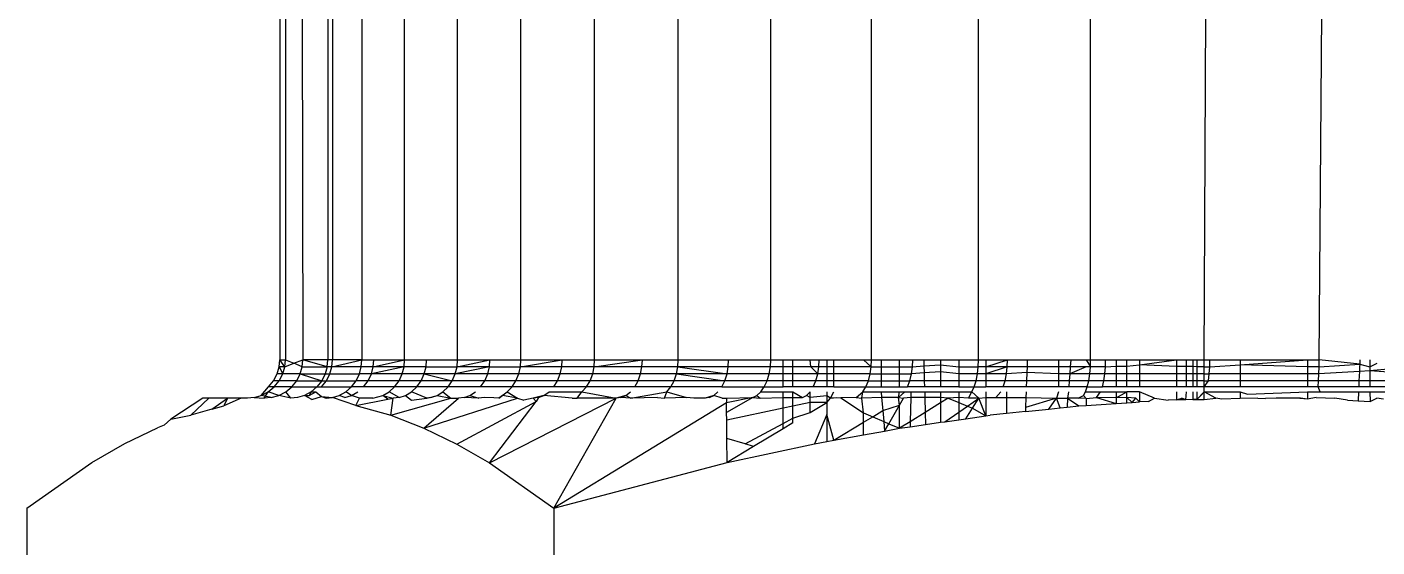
# Model space of a CAD drawing. Header units: millimetres. Extents: x 153 to 4750, y 92 to 3343.
# Drawn here: x 1741.74 to 1750.5, y 1085.65 to 1089.03 of the extents above; entities that cross this region are included whole.
import ezdxf

# ---------------------------------------------------------------- set-up
doc = ezdxf.new("R2010")
doc.units = ezdxf.units.MM

msp = doc.modelspace()

# ---------------------------------------------------------------- linework, layer by layer
for p, q in [((1743.3813, 1089.1156), (1743.3813, 1086.8656)), ((1743.419, 1089.1156), (1743.4173, 1086.8656)), ((1743.5252, 1089.1156), (1743.5305, 1086.8656)), ((1743.6927, 1089.1156), (1743.6927, 1086.8656)), ((1743.7224, 1089.1156), (1743.7224, 1086.8656)), ((1743.914, 1089.1156), (1743.914, 1086.8656)), ((1744.1916, 1086.8656), (1744.1916, 1089.1156)), ((1744.5354, 1086.8656), (1744.5354, 1089.1156)), ((1744.9468, 1086.8656), (1744.9468, 1089.1156)), ((1745.425, 1086.8656), (1745.425, 1089.1156)), ((1745.9674, 1086.8656), (1745.9674, 1089.1156)), ((1746.5688, 1086.8656), (1746.5688, 1089.1156)), ((1747.222, 1086.8656), (1747.222, 1089.1156)), ((1747.9177, 1086.8656), (1747.9177, 1089.1156)), ((1748.6451, 1086.8656), (1748.6451, 1089.1156)), ((1749.3812, 1086.8656), (1749.3923, 1089.1156)), ((1750.1293, 1086.8656), (1750.1472, 1089.1156)), ((1743.3637, 1086.7736), (1743.3771, 1086.8201)), ((1743.3771, 1086.8201), (1743.3813, 1086.8656)), ((1743.4131, 1086.8201), (1743.3771, 1086.8201)), ((1743.3771, 1086.8201), (1743.3998, 1086.7736)), ((1743.3813, 1086.8656), (1743.4173, 1086.8656)), ((1743.4131, 1086.8201), (1743.3813, 1086.8656)), ((1743.3998, 1086.7736), (1743.4131, 1086.8201)), ((1743.4131, 1086.8201), (1743.4173, 1086.8656)), ((1743.4131, 1086.8201), (1743.4718, 1086.8429)), ((1743.4173, 1086.8656), (1743.4718, 1086.8429)), ((1743.4718, 1086.8429), (1743.5305, 1086.8656)), ((1743.5265, 1086.8201), (1743.4718, 1086.8429)), ((1743.5133, 1086.7736), (1743.5265, 1086.8201)), ((1743.5265, 1086.8201), (1743.5305, 1086.8656)), ((1743.5265, 1086.8201), (1743.6887, 1086.8201)), ((1743.6887, 1086.8201), (1743.5305, 1086.8656)), ((1743.6927, 1086.8656), (1743.5305, 1086.8656)), ((1743.6887, 1086.8201), (1743.6759, 1086.7736)), ((1743.6887, 1086.8201), (1743.6927, 1086.8656)), ((1743.7184, 1086.8201), (1743.6887, 1086.8201)), ((1743.7224, 1086.8656), (1743.6927, 1086.8656)), ((1743.7056, 1086.7736), (1743.7184, 1086.8201)), ((1743.7184, 1086.8201), (1743.7224, 1086.8656)), ((1743.7184, 1086.8201), (1743.914, 1086.8656)), ((1743.9101, 1086.8201), (1743.7184, 1086.8201)), ((1743.914, 1086.8656), (1743.7224, 1086.8656)), ((1743.8977, 1086.7736), (1743.9101, 1086.8201)), ((1743.9101, 1086.8201), (1743.914, 1086.8656)), ((1743.9877, 1086.8201), (1743.9101, 1086.8201)), ((1743.914, 1086.8656), (1743.9916, 1086.8656)), ((1743.9754, 1086.7736), (1743.9877, 1086.8201)), ((1744.1879, 1086.8201), (1743.9754, 1086.7736)), ((1743.9877, 1086.8201), (1743.9916, 1086.8656)), ((1743.9877, 1086.8201), (1744.1916, 1086.8656)), ((1744.1879, 1086.8201), (1743.9877, 1086.8201)), ((1743.9916, 1086.8656), (1744.1916, 1086.8656)), ((1744.1759, 1086.7736), (1744.1879, 1086.8201)), ((1744.1879, 1086.8201), (1744.1916, 1086.8656)), ((1744.3309, 1086.8201), (1744.1879, 1086.8201)), ((1744.1916, 1086.8656), (1744.3345, 1086.8656)), ((1744.3191, 1086.7736), (1744.3309, 1086.8201)), ((1744.3309, 1086.8201), (1744.3345, 1086.8656)), ((1744.3309, 1086.8201), (1744.5319, 1086.8201)), ((1744.3345, 1086.8656), (1744.5354, 1086.8656)), ((1744.5206, 1086.7736), (1744.5319, 1086.8201)), ((1744.7417, 1086.8201), (1744.5206, 1086.7736)), ((1744.5319, 1086.8201), (1744.5354, 1086.8656)), ((1744.5319, 1086.8201), (1744.745, 1086.8656)), ((1744.7417, 1086.8201), (1744.5319, 1086.8201)), ((1744.5354, 1086.8656), (1744.745, 1086.8656)), ((1744.7307, 1086.7736), (1744.7417, 1086.8201)), ((1744.7417, 1086.8201), (1744.745, 1086.8656)), ((1744.7417, 1086.8201), (1744.9435, 1086.8201)), ((1744.745, 1086.8656), (1744.9468, 1086.8656)), ((1744.9329, 1086.7736), (1744.9435, 1086.8201)), ((1744.9435, 1086.8201), (1744.9468, 1086.8656)), ((1744.9435, 1086.8201), (1745.2152, 1086.8656)), ((1745.212, 1086.8201), (1744.9435, 1086.8201)), ((1744.9468, 1086.8656), (1745.2152, 1086.8656)), ((1745.2019, 1086.7736), (1745.212, 1086.8201)), ((1745.212, 1086.8201), (1745.2152, 1086.8656)), ((1745.4221, 1086.8201), (1745.212, 1086.8201)), ((1745.2152, 1086.8656), (1745.425, 1086.8656)), ((1745.4123, 1086.7736), (1745.4221, 1086.8201)), ((1745.4221, 1086.8201), (1745.425, 1086.8656)), ((1745.4221, 1086.8201), (1745.7354, 1086.8656)), ((1745.7325, 1086.8201), (1745.4221, 1086.8201)), ((1745.425, 1086.8656), (1745.7354, 1086.8656)), ((1745.7233, 1086.7736), (1745.7325, 1086.8201)), ((1745.7325, 1086.8201), (1745.7354, 1086.8656)), ((1745.9647, 1086.8201), (1745.7325, 1086.8201)), ((1745.7354, 1086.8656), (1745.9674, 1086.8656)), ((1745.9559, 1086.7736), (1745.9647, 1086.8201)), ((1745.9647, 1086.8201), (1745.9674, 1086.8656)), ((1746.2926, 1086.8201), (1745.9647, 1086.8201)), ((1745.9647, 1086.8201), (1746.2844, 1086.7736)), ((1745.9674, 1086.8656), (1746.2952, 1086.8656)), ((1746.2844, 1086.7736), (1746.2926, 1086.8201)), ((1746.2926, 1086.8201), (1746.2952, 1086.8656)), ((1746.5665, 1086.8201), (1746.2926, 1086.8201)), ((1746.2952, 1086.8656), (1746.5688, 1086.8656)), ((1746.5588, 1086.7736), (1746.5665, 1086.8201)), ((1746.5665, 1086.8201), (1746.5688, 1086.8656)), ((1746.6493, 1086.8201), (1746.5665, 1086.8201)), ((1746.5688, 1086.8656), (1746.6494, 1086.8656)), ((1746.6492, 1086.7736), (1746.6493, 1086.8201)), ((1746.6493, 1086.8201), (1746.6494, 1086.8656)), ((1746.7128, 1086.8201), (1746.6493, 1086.8201)), ((1746.6494, 1086.8656), (1746.7128, 1086.8656)), ((1746.7128, 1086.8656), (1746.8246, 1086.8656)), ((1746.7128, 1086.8201), (1746.7128, 1086.8656)), ((1746.8297, 1086.8201), (1746.7128, 1086.8201)), ((1746.7128, 1086.7736), (1746.7128, 1086.8201)), ((1746.8246, 1086.8656), (1746.8836, 1086.8656)), ((1746.8297, 1086.8201), (1746.8246, 1086.8656)), ((1746.8814, 1086.8201), (1746.8297, 1086.8201)), ((1746.8743, 1086.7736), (1746.8297, 1086.8201)), ((1746.8743, 1086.7736), (1746.8814, 1086.8201)), ((1746.8814, 1086.8201), (1746.8836, 1086.8656)), ((1746.9331, 1086.8201), (1746.8814, 1086.8201)), ((1746.8836, 1086.8656), (1746.9331, 1086.8656)), ((1746.9331, 1086.8656), (1746.9771, 1086.8656)), ((1746.9331, 1086.8656), (1746.9331, 1086.8201)), ((1746.9771, 1086.8201), (1746.9331, 1086.8201)), ((1746.9331, 1086.8201), (1746.9331, 1086.7736)), ((1746.9771, 1086.8201), (1746.9771, 1086.8656)), ((1746.9771, 1086.8656), (1747.1714, 1086.8656)), ((1746.9771, 1086.7736), (1746.9771, 1086.8201)), ((1747.22, 1086.8201), (1746.9771, 1086.8201)), ((1747.1714, 1086.8656), (1747.222, 1086.8656)), ((1747.22, 1086.8201), (1747.1714, 1086.8656)), ((1747.2134, 1086.7736), (1747.22, 1086.8201)), ((1747.22, 1086.8201), (1747.222, 1086.8656)), ((1747.22, 1086.8201), (1747.2853, 1086.8201)), ((1747.222, 1086.8656), (1747.2853, 1086.8656)), ((1747.2853, 1086.8656), (1747.4041, 1086.8656)), ((1747.2853, 1086.8656), (1747.2853, 1086.8201)), ((1747.2853, 1086.8201), (1747.2853, 1086.7736)), ((1747.2853, 1086.8201), (1747.4041, 1086.8201)), ((1747.4041, 1086.8656), (1747.4903, 1086.8656)), ((1747.4041, 1086.8201), (1747.4041, 1086.8656)), ((1747.4041, 1086.7736), (1747.4041, 1086.8201)), ((1747.4041, 1086.8201), (1747.4884, 1086.8201)), ((1747.4824, 1086.7736), (1747.4884, 1086.8201)), ((1747.4884, 1086.8201), (1747.4903, 1086.8656)), ((1747.4884, 1086.8201), (1747.5627, 1086.8256)), ((1747.4903, 1086.8656), (1747.5615, 1086.8656)), ((1747.5615, 1086.8656), (1747.6705, 1086.8656)), ((1747.5615, 1086.8656), (1747.5627, 1086.8256)), ((1747.5627, 1086.8256), (1747.6705, 1086.8335)), ((1747.5627, 1086.8256), (1747.564, 1086.7797)), ((1747.6705, 1086.8656), (1747.7894, 1086.8656)), ((1747.6705, 1086.8656), (1747.6705, 1086.8335)), ((1747.6705, 1086.8335), (1747.7894, 1086.8201)), ((1747.6705, 1086.8335), (1747.6705, 1086.7877)), ((1747.7894, 1086.8656), (1747.7894, 1086.8201)), ((1747.7894, 1086.8656), (1747.9177, 1086.8656)), ((1747.7894, 1086.8201), (1747.916, 1086.8201)), ((1747.7894, 1086.8201), (1747.7894, 1086.7736)), ((1747.9108, 1086.7736), (1747.916, 1086.8201)), ((1747.916, 1086.8201), (1747.9177, 1086.8656)), ((1747.9652, 1086.8201), (1747.916, 1086.8201)), ((1747.9177, 1086.8656), (1747.9652, 1086.8656)), ((1747.9652, 1086.8656), (1748.1051, 1086.8656)), ((1747.9652, 1086.8656), (1747.9652, 1086.8201)), ((1747.9652, 1086.8201), (1748.1051, 1086.8656)), ((1748.1036, 1086.8201), (1747.9652, 1086.8201)), ((1747.9652, 1086.8201), (1747.9652, 1086.7736)), ((1748.1036, 1086.8201), (1747.9652, 1086.7736)), ((1748.0986, 1086.7736), (1748.1036, 1086.8201)), ((1748.1036, 1086.8201), (1748.1051, 1086.8656)), ((1748.2321, 1086.8201), (1748.1036, 1086.8201)), ((1748.1051, 1086.8656), (1748.2337, 1086.8656)), ((1748.2321, 1086.8201), (1748.2308, 1086.7831)), ((1748.2337, 1086.8656), (1748.2321, 1086.8201)), ((1748.4376, 1086.8201), (1748.2321, 1086.8201)), ((1748.2337, 1086.8656), (1748.4376, 1086.8656)), ((1748.4376, 1086.8656), (1748.4376, 1086.8201)), ((1748.4376, 1086.8656), (1748.5158, 1086.8656)), ((1748.4376, 1086.8201), (1748.4376, 1086.7736)), ((1748.5126, 1086.8201), (1748.4376, 1086.8201)), ((1748.5126, 1086.8201), (1748.5093, 1086.7736)), ((1748.6159, 1086.8201), (1748.5093, 1086.7736)), ((1748.5158, 1086.8656), (1748.5126, 1086.8201)), ((1748.6159, 1086.8201), (1748.5126, 1086.8201)), ((1748.5158, 1086.8656), (1748.6159, 1086.8656)), ((1748.6159, 1086.8656), (1748.6451, 1086.8656)), ((1748.6159, 1086.8656), (1748.6439, 1086.8201)), ((1748.6439, 1086.8201), (1748.6159, 1086.8201)), ((1748.6398, 1086.7736), (1748.6439, 1086.8201)), ((1748.6439, 1086.8201), (1748.6451, 1086.8656)), ((1748.7411, 1086.8201), (1748.6439, 1086.8201)), ((1748.6451, 1086.8656), (1748.7424, 1086.8656)), ((1748.7373, 1086.7736), (1748.7411, 1086.8201)), ((1748.7411, 1086.8201), (1748.7424, 1086.8656)), ((1748.7411, 1086.8201), (1748.8103, 1086.8247)), ((1748.7424, 1086.8656), (1748.8103, 1086.8656)), ((1748.8103, 1086.8656), (1748.8812, 1086.8656)), ((1748.8103, 1086.8656), (1748.8103, 1086.8247)), ((1748.8103, 1086.8247), (1748.8812, 1086.825)), ((1748.8103, 1086.8247), (1748.8103, 1086.7736)), ((1748.8812, 1086.825), (1748.8812, 1086.8656)), ((1748.8812, 1086.8656), (1748.9627, 1086.8656)), ((1748.8812, 1086.825), (1748.9627, 1086.8316)), ((1748.8812, 1086.7736), (1748.8812, 1086.825)), ((1748.9627, 1086.8656), (1748.9627, 1086.8316)), ((1748.9627, 1086.8316), (1749.2019, 1086.8656)), ((1748.9627, 1086.8656), (1749.2019, 1086.8656)), ((1749.2019, 1086.8219), (1748.9627, 1086.8316)), ((1748.9627, 1086.8316), (1748.9627, 1086.7736)), ((1749.2019, 1086.8656), (1749.2019, 1086.8219)), ((1749.2019, 1086.8656), (1749.2676, 1086.8656)), ((1749.2676, 1086.8212), (1749.2019, 1086.8219)), ((1749.2019, 1086.8219), (1749.2019, 1086.7736)), ((1749.2676, 1086.8212), (1749.2676, 1086.8656)), ((1749.2676, 1086.8656), (1749.3342, 1086.8656)), ((1749.3081, 1086.8208), (1749.2676, 1086.8212)), ((1749.2676, 1086.7736), (1749.2676, 1086.8212)), ((1749.3081, 1086.8656), (1749.3081, 1086.8208)), ((1749.3812, 1086.8201), (1749.3081, 1086.8208)), ((1749.3081, 1086.8208), (1749.3081, 1086.7736)), ((1749.3342, 1086.8206), (1749.3081, 1086.8208)), ((1749.3342, 1086.8656), (1749.3812, 1086.8656)), ((1749.3342, 1086.8656), (1749.3342, 1086.8206)), ((1749.3342, 1086.8206), (1749.3342, 1086.7736)), ((1749.3812, 1086.8201), (1749.3342, 1086.8206)), ((1749.3812, 1086.8201), (1749.3812, 1086.8656)), ((1749.3812, 1086.8656), (1749.4192, 1086.8656)), ((1749.3812, 1086.7736), (1749.3812, 1086.8201)), ((1749.3812, 1086.8201), (1749.4184, 1086.8201)), ((1749.4158, 1086.7736), (1749.4184, 1086.8201)), ((1749.4184, 1086.8201), (1749.4192, 1086.8656)), ((1749.4184, 1086.8201), (1749.617, 1086.8328)), ((1749.4192, 1086.8656), (1749.617, 1086.8656)), ((1749.617, 1086.8328), (1750.0528, 1086.8656)), ((1749.617, 1086.8656), (1750.0528, 1086.8656)), ((1749.617, 1086.8656), (1749.617, 1086.8328)), ((1750.0528, 1086.8201), (1749.617, 1086.8328)), ((1749.617, 1086.8328), (1749.617, 1086.7736)), ((1750.0528, 1086.8656), (1750.0528, 1086.8201)), ((1750.0528, 1086.8656), (1750.1293, 1086.8656)), ((1750.1289, 1086.8201), (1750.0528, 1086.8201)), ((1750.0528, 1086.8201), (1750.0528, 1086.7736)), ((1750.1276, 1086.7736), (1750.1289, 1086.8201)), ((1750.1289, 1086.8201), (1750.1293, 1086.8656)), ((1750.1289, 1086.8201), (1750.392, 1086.8364)), ((1750.392, 1086.8364), (1750.1293, 1086.8656)), ((1750.3933, 1086.8656), (1750.3899, 1086.7901)), ((1750.392, 1086.8364), (1750.4584, 1086.8201)), ((1750.4584, 1086.8656), (1750.4584, 1086.7945)), ((1750.4584, 1086.8201), (1750.505, 1086.8434)), ((1750.7417, 1086.8201), (1750.4584, 1086.7945)), ((1743.308, 1086.6888), (1743.3405, 1086.7288)), ((1743.3405, 1086.7288), (1743.3637, 1086.7736)), ((1743.3767, 1086.7288), (1743.3405, 1086.7288)), ((1743.3444, 1086.6888), (1743.3767, 1086.7288)), ((1743.3998, 1086.7736), (1743.3637, 1086.7736)), ((1743.3767, 1086.7288), (1743.3998, 1086.7736)), ((1743.4906, 1086.7288), (1743.3767, 1086.7288)), ((1743.5133, 1086.7736), (1743.3998, 1086.7736)), ((1743.4588, 1086.6888), (1743.4906, 1086.7288)), ((1743.4906, 1086.7288), (1743.5133, 1086.7736)), ((1743.4906, 1086.7288), (1743.6536, 1086.7288)), ((1743.5133, 1086.7736), (1743.6759, 1086.7736)), ((1743.5133, 1086.7736), (1743.6536, 1086.7288)), ((1743.6536, 1086.7288), (1743.6225, 1086.6888)), ((1743.6525, 1086.6888), (1743.6835, 1086.7288)), ((1743.6759, 1086.7736), (1743.6536, 1086.7288)), ((1743.6536, 1086.7288), (1743.6835, 1086.7288)), ((1743.6759, 1086.7736), (1743.7056, 1086.7736)), ((1743.6835, 1086.7288), (1743.7056, 1086.7736)), ((1743.6835, 1086.7288), (1743.8761, 1086.7288)), ((1743.7056, 1086.7736), (1743.8977, 1086.7736)), ((1743.846, 1086.6888), (1743.8761, 1086.7288)), ((1743.8761, 1086.7288), (1743.8977, 1086.7736)), ((1743.9542, 1086.7288), (1743.8761, 1086.7288)), ((1743.9754, 1086.7736), (1743.8977, 1086.7736)), ((1743.9243, 1086.6888), (1743.9542, 1086.7288)), ((1743.9542, 1086.7288), (1743.9754, 1086.7736)), ((1744.1553, 1086.7288), (1743.9542, 1086.7288)), ((1744.1759, 1086.7736), (1743.9754, 1086.7736)), ((1744.1263, 1086.6888), (1744.1553, 1086.7288)), ((1744.1553, 1086.7288), (1744.1759, 1086.7736)), ((1744.2989, 1086.7288), (1744.1553, 1086.7288)), ((1744.3191, 1086.7736), (1744.1759, 1086.7736)), ((1744.2706, 1086.6888), (1744.2989, 1086.7288)), ((1744.2989, 1086.7288), (1744.3191, 1086.7736)), ((1744.501, 1086.7288), (1744.2989, 1086.7288)), ((1744.5206, 1086.7736), (1744.3191, 1086.7736)), ((1744.3191, 1086.7736), (1744.501, 1086.7288)), ((1744.4735, 1086.6888), (1744.501, 1086.7288)), ((1744.501, 1086.7288), (1744.5206, 1086.7736)), ((1744.7117, 1086.7288), (1744.501, 1086.7288)), ((1744.7307, 1086.7736), (1744.5206, 1086.7736)), ((1744.6851, 1086.6888), (1744.7117, 1086.7288)), ((1744.7117, 1086.7288), (1744.7307, 1086.7736)), ((1744.9145, 1086.7288), (1744.7117, 1086.7288)), ((1744.9329, 1086.7736), (1744.7307, 1086.7736)), ((1744.8888, 1086.6888), (1744.9145, 1086.7288)), ((1744.9145, 1086.7288), (1744.9329, 1086.7736)), ((1745.1844, 1086.7288), (1744.9145, 1086.7288)), ((1745.2019, 1086.7736), (1744.9329, 1086.7736)), ((1745.1599, 1086.6888), (1745.1844, 1086.7288)), ((1745.1844, 1086.7288), (1745.2019, 1086.7736)), ((1745.3954, 1086.7288), (1745.1844, 1086.7288)), ((1745.4123, 1086.7736), (1745.2019, 1086.7736)), ((1745.3718, 1086.6888), (1745.3954, 1086.7288)), ((1745.3954, 1086.7288), (1745.4123, 1086.7736)), ((1745.7074, 1086.7288), (1745.3954, 1086.7288)), ((1745.7233, 1086.7736), (1745.4123, 1086.7736)), ((1745.6851, 1086.6888), (1745.7074, 1086.7288)), ((1745.7074, 1086.7288), (1745.7233, 1086.7736)), ((1745.9407, 1086.7288), (1745.7074, 1086.7288)), ((1745.9559, 1086.7736), (1745.7233, 1086.7736)), ((1745.9194, 1086.6888), (1745.9407, 1086.7288)), ((1745.9407, 1086.7288), (1745.9559, 1086.7736)), ((1746.2702, 1086.7288), (1745.9407, 1086.7288)), ((1746.2844, 1086.7736), (1745.9559, 1086.7736)), ((1745.9559, 1086.7736), (1746.2702, 1086.7288)), ((1746.2504, 1086.6888), (1746.2702, 1086.7288)), ((1746.2702, 1086.7288), (1746.2844, 1086.7736)), ((1746.5454, 1086.7288), (1746.2702, 1086.7288)), ((1746.5588, 1086.7736), (1746.2844, 1086.7736)), ((1746.5267, 1086.6888), (1746.5454, 1086.7288)), ((1746.5454, 1086.7288), (1746.5588, 1086.7736)), ((1746.6491, 1086.7288), (1746.5454, 1086.7288)), ((1746.6492, 1086.7736), (1746.5588, 1086.7736)), ((1746.649, 1086.6888), (1746.6491, 1086.7288)), ((1746.6491, 1086.7288), (1746.6492, 1086.7736)), ((1746.7128, 1086.7288), (1746.6491, 1086.7288)), ((1746.7128, 1086.7736), (1746.6492, 1086.7736)), ((1746.7128, 1086.7288), (1746.7128, 1086.7736)), ((1746.8743, 1086.7736), (1746.7128, 1086.7736)), ((1746.7128, 1086.6888), (1746.7128, 1086.7288)), ((1746.862, 1086.7288), (1746.7128, 1086.7288)), ((1746.8446, 1086.6888), (1746.862, 1086.7288)), ((1746.862, 1086.7288), (1746.8743, 1086.7736)), ((1746.9331, 1086.7288), (1746.862, 1086.7288)), ((1746.9331, 1086.7736), (1746.8743, 1086.7736)), ((1746.9771, 1086.7736), (1746.9331, 1086.7736)), ((1746.9331, 1086.7736), (1746.9331, 1086.7288)), ((1746.9331, 1086.7288), (1746.9331, 1086.6888)), ((1746.9771, 1086.7288), (1746.9331, 1086.7288)), ((1746.9771, 1086.7288), (1746.9771, 1086.7736)), ((1747.2134, 1086.7736), (1746.9771, 1086.7736)), ((1746.9771, 1086.6888), (1746.9771, 1086.7288)), ((1747.2021, 1086.7288), (1746.9771, 1086.7288)), ((1747.1863, 1086.6888), (1747.2021, 1086.7288)), ((1747.2021, 1086.7288), (1747.2134, 1086.7736)), ((1747.2021, 1086.7288), (1747.2853, 1086.7288)), ((1747.2134, 1086.7736), (1747.2853, 1086.7736)), ((1747.2853, 1086.7736), (1747.2853, 1086.7288)), ((1747.2853, 1086.7736), (1747.4041, 1086.7736)), ((1747.2853, 1086.7288), (1747.2853, 1086.6888)), ((1747.2853, 1086.7288), (1747.4041, 1086.7288)), ((1747.4041, 1086.7288), (1747.4041, 1086.7736)), ((1747.4041, 1086.7736), (1747.4824, 1086.7736)), ((1747.4041, 1086.6888), (1747.4041, 1086.7288)), ((1747.4041, 1086.7288), (1747.4718, 1086.7288)), ((1747.4572, 1086.6888), (1747.4718, 1086.7288)), ((1747.4718, 1086.7288), (1747.4824, 1086.7736)), ((1747.5655, 1086.7288), (1747.4718, 1086.7288)), ((1747.564, 1086.7797), (1747.4824, 1086.7736)), ((1747.6705, 1086.7877), (1747.564, 1086.7797)), ((1747.564, 1086.7797), (1747.5655, 1086.7288)), ((1747.5655, 1086.7288), (1747.5667, 1086.6888)), ((1747.6705, 1086.7288), (1747.5655, 1086.7288)), ((1747.7894, 1086.7736), (1747.6705, 1086.7877)), ((1747.6705, 1086.7877), (1747.6705, 1086.7288)), ((1747.6705, 1086.7288), (1747.6705, 1086.6888)), ((1747.7894, 1086.7288), (1747.6705, 1086.7288)), ((1747.7894, 1086.7736), (1747.7894, 1086.7288)), ((1747.9108, 1086.7736), (1747.7894, 1086.7736)), ((1747.7894, 1086.7288), (1747.7894, 1086.6888)), ((1747.9016, 1086.7288), (1747.7894, 1086.7288)), ((1747.8888, 1086.6888), (1747.9016, 1086.7288)), ((1747.9016, 1086.7288), (1747.9108, 1086.7736)), ((1747.9652, 1086.7288), (1747.9016, 1086.7288)), ((1747.9652, 1086.7736), (1747.9108, 1086.7736)), ((1748.0986, 1086.7736), (1747.9652, 1086.7736)), ((1747.9652, 1086.7736), (1747.9652, 1086.7288)), ((1747.9652, 1086.7288), (1747.9652, 1086.6888)), ((1748.09, 1086.7288), (1747.9652, 1086.7288)), ((1748.078, 1086.6888), (1748.09, 1086.7288)), ((1748.09, 1086.7288), (1748.0986, 1086.7736)), ((1748.2289, 1086.7288), (1748.09, 1086.7288)), ((1748.2308, 1086.7831), (1748.0986, 1086.7736)), ((1748.2289, 1086.7288), (1748.2275, 1086.6888)), ((1748.2308, 1086.7831), (1748.2289, 1086.7288)), ((1748.4376, 1086.7288), (1748.2289, 1086.7288)), ((1748.4376, 1086.7736), (1748.2308, 1086.7831)), ((1748.4376, 1086.7736), (1748.4376, 1086.7288)), ((1748.5093, 1086.7736), (1748.4376, 1086.7736)), ((1748.4376, 1086.7288), (1748.4376, 1086.6888)), ((1748.506, 1086.7288), (1748.4376, 1086.7288)), ((1748.506, 1086.7288), (1748.5032, 1086.6888)), ((1748.5093, 1086.7736), (1748.506, 1086.7288)), ((1748.633, 1086.7288), (1748.506, 1086.7288)), ((1748.6398, 1086.7736), (1748.5093, 1086.7736)), ((1748.6233, 1086.6888), (1748.633, 1086.7288)), ((1748.633, 1086.7288), (1748.6398, 1086.7736)), ((1748.7307, 1086.7288), (1748.633, 1086.7288)), ((1748.7373, 1086.7736), (1748.6398, 1086.7736)), ((1748.7215, 1086.6888), (1748.7307, 1086.7288)), ((1748.7307, 1086.7288), (1748.7373, 1086.7736)), ((1748.8103, 1086.7288), (1748.7307, 1086.7288)), ((1748.8103, 1086.7736), (1748.7373, 1086.7736)), ((1748.8812, 1086.7736), (1748.8103, 1086.7736)), ((1748.8103, 1086.7736), (1748.8103, 1086.7288)), ((1748.8812, 1086.7288), (1748.8103, 1086.7288)), ((1748.8103, 1086.7288), (1748.8103, 1086.6888)), ((1748.9627, 1086.7736), (1748.8812, 1086.7736)), ((1748.8812, 1086.7288), (1748.8812, 1086.7736)), ((1748.9627, 1086.7288), (1748.8812, 1086.7288)), ((1748.8812, 1086.6888), (1748.8812, 1086.7288)), ((1749.2019, 1086.7736), (1748.9627, 1086.7736)), ((1748.9627, 1086.7736), (1748.9627, 1086.7288)), ((1748.9627, 1086.7288), (1748.9627, 1086.6888)), ((1749.2019, 1086.7288), (1748.9627, 1086.7288)), ((1749.2019, 1086.7736), (1749.2019, 1086.7288)), ((1749.2676, 1086.7736), (1749.2019, 1086.7736)), ((1749.2019, 1086.7288), (1749.2019, 1086.6888)), ((1749.2676, 1086.7288), (1749.2019, 1086.7288)), ((1749.2676, 1086.7288), (1749.2676, 1086.7736)), ((1749.3081, 1086.7736), (1749.2676, 1086.7736)), ((1749.2676, 1086.6888), (1749.2676, 1086.7288)), ((1749.3081, 1086.7288), (1749.2676, 1086.7288)), ((1749.3081, 1086.7736), (1749.3081, 1086.7288)), ((1749.3812, 1086.7736), (1749.3081, 1086.7736)), ((1749.3342, 1086.7736), (1749.3081, 1086.7736)), ((1749.3081, 1086.7288), (1749.3081, 1086.6888)), ((1749.3812, 1086.7288), (1749.3081, 1086.7288)), ((1749.3342, 1086.7288), (1749.3081, 1086.7288)), ((1749.3342, 1086.7736), (1749.3342, 1086.7288)), ((1749.3812, 1086.7736), (1749.3342, 1086.7736)), ((1749.3342, 1086.7288), (1749.3342, 1086.6888)), ((1749.3812, 1086.7288), (1749.3342, 1086.7288)), ((1749.3812, 1086.7288), (1749.3812, 1086.7736)), ((1749.3812, 1086.7736), (1749.4158, 1086.7736)), ((1749.3812, 1086.6888), (1749.4112, 1086.7288)), ((1749.3812, 1086.6888), (1749.3812, 1086.7288)), ((1749.3812, 1086.7288), (1749.4112, 1086.7288)), ((1749.4112, 1086.7288), (1749.4158, 1086.7736)), ((1749.617, 1086.7288), (1749.4112, 1086.7288)), ((1749.617, 1086.7736), (1749.4158, 1086.7736)), ((1750.0528, 1086.7736), (1749.617, 1086.7736)), ((1749.617, 1086.7736), (1749.617, 1086.7288)), ((1750.0528, 1086.7288), (1749.617, 1086.7288)), ((1749.617, 1086.7288), (1749.617, 1086.6888)), ((1750.1276, 1086.7736), (1750.0528, 1086.7736)), ((1750.0528, 1086.7736), (1750.0528, 1086.7288)), ((1750.1253, 1086.7288), (1750.0528, 1086.7288)), ((1750.0528, 1086.7288), (1750.0528, 1086.6888)), ((1750.122, 1086.6888), (1750.1253, 1086.7288)), ((1750.1253, 1086.7288), (1750.1276, 1086.7736)), ((1750.3872, 1086.7288), (1750.1253, 1086.7288)), ((1750.3899, 1086.7901), (1750.1276, 1086.7736)), ((1750.3872, 1086.7288), (1750.3854, 1086.6888)), ((1750.3899, 1086.7901), (1750.3872, 1086.7288)), ((1750.4584, 1086.7288), (1750.3872, 1086.7288)), ((1750.4584, 1086.7945), (1750.3899, 1086.7901)), ((1750.4584, 1086.7945), (1750.4584, 1086.7288)), ((1750.7375, 1086.7736), (1750.4584, 1086.7945)), ((1750.4584, 1086.7288), (1750.4584, 1086.6888)), ((1750.7335, 1086.7288), (1750.4584, 1086.7288)), ((1743.2156, 1086.6198), (1743.26, 1086.6331)), ((1743.26, 1086.6331), (1743.308, 1086.6888)), ((1743.26, 1086.6331), (1743.3046, 1086.6564)), ((1743.3246, 1086.6198), (1743.26, 1086.6331)), ((1743.2799, 1086.6156), (1743.3046, 1086.6564)), ((1743.3046, 1086.6564), (1743.3444, 1086.6888)), ((1743.3757, 1086.6331), (1743.3046, 1086.6564)), ((1743.3444, 1086.6888), (1743.308, 1086.6888)), ((1743.3246, 1086.6198), (1743.3757, 1086.6331)), ((1743.4588, 1086.6888), (1743.3444, 1086.6888)), ((1743.3757, 1086.6331), (1743.4196, 1086.6564)), ((1743.4531, 1086.6156), (1743.3757, 1086.6331)), ((1743.4196, 1086.6564), (1743.4588, 1086.6888)), ((1743.4531, 1086.6156), (1743.4196, 1086.6564)), ((1743.4588, 1086.6888), (1743.6225, 1086.6888)), ((1743.5413, 1086.6331), (1743.4967, 1086.6198)), ((1743.5842, 1086.6564), (1743.5413, 1086.6331)), ((1743.5413, 1086.6331), (1743.5715, 1086.6331)), ((1743.588, 1086.6075), (1743.5413, 1086.6331)), ((1743.5715, 1086.6331), (1743.6143, 1086.6564)), ((1743.5842, 1086.6564), (1743.5715, 1086.6331)), ((1743.6225, 1086.6888), (1743.5842, 1086.6564)), ((1743.5842, 1086.6564), (1743.6143, 1086.6564)), ((1743.6143, 1086.6564), (1743.6526, 1086.6275)), ((1743.6225, 1086.6888), (1743.6525, 1086.6888)), ((1743.6525, 1086.6888), (1743.846, 1086.6888)), ((1743.724, 1086.6198), (1743.7672, 1086.6331)), ((1743.7672, 1086.6331), (1743.8088, 1086.6564)), ((1743.8037, 1086.6198), (1743.7672, 1086.6331)), ((1743.8037, 1086.6198), (1743.8465, 1086.6331)), ((1743.8088, 1086.6564), (1743.846, 1086.6888)), ((1743.8465, 1086.6331), (1743.8088, 1086.6564)), ((1743.9243, 1086.6888), (1743.846, 1086.6888)), ((1743.8465, 1086.6331), (1743.8876, 1086.6564)), ((1743.8981, 1086.6156), (1743.8465, 1086.6331)), ((1744.1263, 1086.6888), (1743.9243, 1086.6888)), ((1743.9859, 1086.6156), (1744.0507, 1086.6331)), ((1744.0507, 1086.6331), (1744.0906, 1086.6564)), ((1744.0507, 1086.6331), (1744.1163, 1086.6156)), ((1744.082, 1086.6088), (1744.0507, 1086.6331)), ((1744.0906, 1086.6564), (1744.1263, 1086.6888)), ((1744.156, 1086.6198), (1744.0906, 1086.6564)), ((1744.2706, 1086.6888), (1744.1263, 1086.6888)), ((1744.156, 1086.6198), (1744.1966, 1086.6331)), ((1744.1966, 1086.6331), (1744.2357, 1086.6564)), ((1744.1966, 1086.6331), (1744.2363, 1086.6031)), ((1744.2357, 1086.6564), (1744.2706, 1086.6888)), ((1744.3359, 1086.6156), (1744.2357, 1086.6564)), ((1744.4735, 1086.6888), (1744.2706, 1086.6888)), ((1744.3359, 1086.6156), (1744.4018, 1086.6331)), ((1744.3624, 1086.6198), (1744.4018, 1086.6331)), ((1744.4018, 1086.6331), (1744.4397, 1086.6564)), ((1744.4018, 1086.6331), (1744.4924, 1086.6156)), ((1744.4397, 1086.6564), (1744.4735, 1086.6888)), ((1744.4397, 1086.6564), (1744.4924, 1086.6156)), ((1744.6851, 1086.6888), (1744.4735, 1086.6888)), ((1744.5777, 1086.6198), (1744.6158, 1086.6331)), ((1744.6158, 1086.6331), (1744.6524, 1086.6564)), ((1744.6158, 1086.6331), (1744.6743, 1086.6156)), ((1744.8888, 1086.6888), (1744.6851, 1086.6888)), ((1744.8037, 1086.6156), (1744.8573, 1086.6564)), ((1744.8267, 1086.6331), (1744.8037, 1086.6156)), ((1744.9253, 1086.6156), (1744.8267, 1086.6331)), ((1744.8573, 1086.6564), (1744.8888, 1086.6888)), ((1744.8573, 1086.6564), (1744.9253, 1086.6156)), ((1745.1599, 1086.6888), (1744.8888, 1086.6888)), ((1745.0958, 1086.6331), (1745.0263, 1086.6156)), ((1745.0607, 1086.6198), (1745.0958, 1086.6331)), ((1745.0958, 1086.6331), (1745.1297, 1086.6564)), ((1745.2789, 1086.6156), (1745.0958, 1086.6331)), ((1745.1297, 1086.6564), (1745.3427, 1086.6564)), ((1745.3718, 1086.6888), (1745.1599, 1086.6888)), ((1745.312, 1086.6156), (1745.3427, 1086.6564)), ((1745.3427, 1086.6564), (1745.3718, 1086.6888)), ((1745.3427, 1086.6564), (1745.5639, 1086.6156)), ((1745.6851, 1086.6888), (1745.3718, 1086.6888)), ((1745.627, 1086.6331), (1745.5639, 1086.6156)), ((1745.5951, 1086.6198), (1745.627, 1086.6331)), ((1745.627, 1086.6331), (1745.6577, 1086.6564)), ((1745.627, 1086.6331), (1745.6603, 1086.6156)), ((1745.6603, 1086.6156), (1745.8932, 1086.6564)), ((1745.9194, 1086.6888), (1745.6851, 1086.6888)), ((1745.8796, 1086.6156), (1745.8932, 1086.6564)), ((1745.8932, 1086.6564), (1745.9194, 1086.6888)), ((1745.8932, 1086.6564), (1746.022, 1086.6198)), ((1746.2504, 1086.6888), (1745.9194, 1086.6888)), ((1746.1986, 1086.6331), (1746.1423, 1086.6156)), ((1746.1701, 1086.6198), (1746.1986, 1086.6331)), ((1746.1986, 1086.6331), (1746.2259, 1086.6564)), ((1746.2539, 1086.6163), (1746.1986, 1086.6331)), ((1746.2504, 1086.6888), (1746.5267, 1086.6888)), ((1746.4513, 1086.6198), (1746.478, 1086.6331)), ((1746.478, 1086.6331), (1746.5038, 1086.6564)), ((1746.478, 1086.6331), (1746.5006, 1086.6156)), ((1746.5038, 1086.6564), (1746.5267, 1086.6888)), ((1746.5038, 1086.6564), (1746.6489, 1086.6564)), ((1746.5267, 1086.6888), (1746.649, 1086.6888)), ((1746.6488, 1086.6198), (1746.6489, 1086.6564)), ((1746.6489, 1086.6564), (1746.7128, 1086.6564)), ((1746.7128, 1086.6888), (1746.649, 1086.6888)), ((1746.8446, 1086.6888), (1746.7128, 1086.6888)), ((1746.7128, 1086.6198), (1746.7128, 1086.6564)), ((1746.7128, 1086.6564), (1746.7747, 1086.6198)), ((1746.7747, 1086.6198), (1746.7995, 1086.6331)), ((1746.7995, 1086.6331), (1746.8233, 1086.6564)), ((1746.8236, 1086.6198), (1746.7995, 1086.6331)), ((1746.8239, 1086.5878), (1746.8233, 1086.6564)), ((1746.9331, 1086.6302), (1746.8236, 1086.6198)), ((1746.9331, 1086.6888), (1746.8446, 1086.6888)), ((1746.9771, 1086.6888), (1746.9331, 1086.6888)), ((1746.9331, 1086.6564), (1746.9331, 1086.5885)), ((1746.9553, 1086.6156), (1746.9331, 1086.6302)), ((1746.9553, 1086.6156), (1746.9771, 1086.6564)), ((1746.9771, 1086.6888), (1747.1863, 1086.6888)), ((1747.1222, 1086.6198), (1747.1667, 1086.6564)), ((1747.1593, 1086.6156), (1747.1667, 1086.6564)), ((1747.1667, 1086.6564), (1747.1863, 1086.6888)), ((1747.1667, 1086.6564), (1747.2853, 1086.6564)), ((1747.1863, 1086.6888), (1747.2853, 1086.6888)), ((1747.2853, 1086.6888), (1747.4041, 1086.6888)), ((1747.2853, 1086.6564), (1747.2885, 1086.6198)), ((1747.2853, 1086.6564), (1747.4041, 1086.6564)), ((1747.3978, 1086.6198), (1747.4391, 1086.6564)), ((1747.3978, 1086.6198), (1747.4041, 1086.6564)), ((1747.4041, 1086.6888), (1747.4572, 1086.6888)), ((1747.4041, 1086.6564), (1747.4391, 1086.6564)), ((1747.4391, 1086.6564), (1747.4785, 1086.6564)), ((1747.5667, 1086.6888), (1747.4572, 1086.6888)), ((1747.4785, 1086.6564), (1747.4776, 1086.6198)), ((1747.4785, 1086.6564), (1747.5677, 1086.6564)), ((1747.6705, 1086.6888), (1747.5667, 1086.6888)), ((1747.5677, 1086.6564), (1747.5688, 1086.6198)), ((1747.5677, 1086.6564), (1747.6705, 1086.6564)), ((1747.7894, 1086.6888), (1747.6705, 1086.6888)), ((1747.6705, 1086.6564), (1747.6705, 1086.5849)), ((1747.6705, 1086.6564), (1747.7894, 1086.6564)), ((1747.7894, 1086.6888), (1747.8888, 1086.6888)), ((1747.7894, 1086.6564), (1747.7894, 1086.5877)), ((1747.7894, 1086.6564), (1747.873, 1086.6564)), ((1747.8514, 1086.6156), (1747.873, 1086.6564)), ((1747.873, 1086.6564), (1747.8888, 1086.6888)), ((1747.873, 1086.6564), (1747.92, 1086.6156)), ((1747.8888, 1086.6888), (1747.9652, 1086.6888)), ((1748.078, 1086.6888), (1747.9652, 1086.6888)), ((1747.9652, 1086.6564), (1747.9652, 1086.6198)), ((1748.0294, 1086.6198), (1748.0632, 1086.6564)), ((1748.2275, 1086.6888), (1748.078, 1086.6888)), ((1748.0989, 1086.6564), (1748.0989, 1086.6198)), ((1748.2264, 1086.6564), (1748.2251, 1086.6198)), ((1748.4376, 1086.6888), (1748.2275, 1086.6888)), ((1748.4376, 1086.6564), (1748.4239, 1086.6156)), ((1748.5032, 1086.6888), (1748.4376, 1086.6888)), ((1748.5009, 1086.6564), (1748.496, 1086.6156)), ((1748.6233, 1086.6888), (1748.5032, 1086.6888)), ((1748.5638, 1086.6156), (1748.598, 1086.6331)), ((1748.598, 1086.6331), (1748.6114, 1086.6564)), ((1748.598, 1086.6331), (1748.6159, 1086.6142)), ((1748.6114, 1086.6564), (1748.6233, 1086.6888)), ((1748.6114, 1086.6564), (1748.7101, 1086.6564)), ((1748.6233, 1086.6888), (1748.7215, 1086.6888)), ((1748.684, 1086.6198), (1748.7101, 1086.6564)), ((1748.7101, 1086.6564), (1748.8103, 1086.6564)), ((1748.8103, 1086.6888), (1748.7215, 1086.6888)), ((1748.8812, 1086.6888), (1748.8103, 1086.6888)), ((1748.8103, 1086.6564), (1748.8103, 1086.5814)), ((1748.8103, 1086.6564), (1748.8812, 1086.6564)), ((1748.8103, 1086.6176), (1748.8812, 1086.6564)), ((1748.9627, 1086.6888), (1748.8812, 1086.6888)), ((1748.8812, 1086.586), (1748.8812, 1086.6564)), ((1748.9627, 1086.6564), (1748.8812, 1086.6564)), ((1749.2019, 1086.6888), (1748.9627, 1086.6888)), ((1748.9627, 1086.6564), (1748.9627, 1086.5912)), ((1749.0595, 1086.6156), (1748.9627, 1086.6564)), ((1749.2676, 1086.6888), (1749.2019, 1086.6888)), ((1749.2019, 1086.6564), (1749.2019, 1086.6042)), ((1749.2635, 1086.6055), (1749.2676, 1086.6564)), ((1749.3342, 1086.6888), (1749.2676, 1086.6888)), ((1749.3081, 1086.6564), (1749.3081, 1086.6065)), ((1749.3812, 1086.6888), (1749.3342, 1086.6888)), ((1749.3342, 1086.6564), (1749.3342, 1086.607)), ((1749.3812, 1086.6564), (1749.3342, 1086.607)), ((1749.3342, 1086.607), (1749.361, 1086.6331)), ((1749.361, 1086.6331), (1749.3812, 1086.6564)), ((1749.3812, 1086.6564), (1749.3812, 1086.6888)), ((1749.617, 1086.6888), (1749.3812, 1086.6888)), ((1749.3812, 1086.6081), (1749.3812, 1086.6564)), ((1749.3812, 1086.6564), (1749.617, 1086.6564)), ((1749.4578, 1086.6156), (1749.3812, 1086.6564)), ((1750.0528, 1086.6888), (1749.617, 1086.6888)), ((1749.617, 1086.6564), (1749.617, 1086.6132)), ((1749.617, 1086.6564), (1749.663, 1086.6422)), ((1749.663, 1086.6422), (1750.0528, 1086.6564)), ((1750.122, 1086.6888), (1750.0528, 1086.6888)), ((1750.0528, 1086.6564), (1750.0528, 1086.6086)), ((1750.0528, 1086.6564), (1750.1362, 1086.6564)), ((1750.1362, 1086.6564), (1750.122, 1086.6888)), ((1750.3854, 1086.6888), (1750.122, 1086.6888)), ((1750.1362, 1086.6564), (1750.384, 1086.6564)), ((1750.384, 1086.6564), (1750.3815, 1086.5986)), ((1750.384, 1086.6564), (1750.4584, 1086.6564)), ((1750.4584, 1086.6888), (1750.3854, 1086.6888)), ((1750.7299, 1086.6888), (1750.4584, 1086.6888)), ((1750.4584, 1086.6564), (1750.461, 1086.5936)), ((1750.4584, 1086.6564), (1750.727, 1086.6564)), ((1742.8812, 1086.6156), (1742.6726, 1086.4794)), ((1742.9197, 1086.6156), (1742.8024, 1086.5065)), ((1742.9394, 1086.5447), (1742.8024, 1086.5065)), ((1742.9197, 1086.6156), (1742.8812, 1086.6156)), ((1743.0405, 1086.6156), (1742.9197, 1086.6156)), ((1742.9394, 1086.5447), (1743.0405, 1086.6156)), ((1742.9394, 1086.5447), (1743.0174, 1086.5665)), ((1743.0405, 1086.6156), (1743.0174, 1086.5665)), ((1743.1313, 1086.6156), (1743.0174, 1086.5665)), ((1743.1313, 1086.6156), (1743.0405, 1086.6156)), ((1743.1703, 1086.6156), (1743.1313, 1086.6156)), ((1743.2156, 1086.6198), (1743.1703, 1086.6156)), ((1743.2156, 1086.6198), (1743.2799, 1086.6156)), ((1743.3246, 1086.6198), (1743.2799, 1086.6156)), ((1743.4967, 1086.6198), (1743.4531, 1086.6156)), ((1743.588, 1086.6075), (1743.6526, 1086.6275)), ((1743.6526, 1086.6275), (1743.6817, 1086.6156)), ((1743.6526, 1086.6275), (1743.724, 1086.6198)), ((1743.6817, 1086.6156), (1743.724, 1086.6198)), ((1743.8736, 1086.5674), (1743.724, 1086.6198)), ((1743.8736, 1086.5674), (1743.8981, 1086.6156)), ((1743.8736, 1086.5674), (1744.082, 1086.6088)), ((1743.8736, 1086.5674), (1744.1019, 1086.5045)), ((1743.9859, 1086.6156), (1743.8981, 1086.6156)), ((1744.082, 1086.6088), (1744.1163, 1086.6156)), ((1744.1019, 1086.5045), (1744.1163, 1086.6156)), ((1744.1019, 1086.5045), (1744.4924, 1086.6156)), ((1744.156, 1086.6198), (1744.1163, 1086.6156)), ((1744.2363, 1086.6031), (1744.3359, 1086.6156)), ((1744.3172, 1086.4214), (1744.5405, 1086.6156)), ((1744.3172, 1086.4214), (1744.9253, 1086.6156)), ((1744.3624, 1086.6198), (1744.3359, 1086.6156)), ((1744.4924, 1086.6156), (1744.5405, 1086.6156)), ((1744.5303, 1086.3176), (1745.0455, 1086.5948)), ((1744.5777, 1086.6198), (1744.5405, 1086.6156)), ((1744.6743, 1086.6156), (1744.5777, 1086.6198)), ((1744.708, 1086.6198), (1744.6743, 1086.6156)), ((1744.7712, 1086.6174), (1744.708, 1086.6198)), ((1744.7416, 1086.1951), (1745.5639, 1086.6156)), ((1744.7416, 1086.1951), (1745.0455, 1086.5948)), ((1744.8037, 1086.6156), (1744.7712, 1086.6174)), ((1744.9253, 1086.6156), (1744.9653, 1086.603)), ((1745.0263, 1086.6156), (1744.9653, 1086.603)), ((1745.0607, 1086.6198), (1745.0263, 1086.6156)), ((1745.0455, 1086.5948), (1745.0263, 1086.6156)), ((1745.0607, 1086.6198), (1745.0455, 1086.5948)), ((1745.1591, 1085.9011), (1745.5639, 1086.6156)), ((1746.2816, 1086.586), (1745.1591, 1085.9011)), ((1745.2789, 1086.6156), (1745.312, 1086.6156)), ((1745.5639, 1086.6156), (1745.312, 1086.6156)), ((1745.5951, 1086.6198), (1745.5639, 1086.6156)), ((1745.6603, 1086.6156), (1745.5951, 1086.6198)), ((1745.8334, 1086.6198), (1745.6603, 1086.6156)), ((1745.8334, 1086.6198), (1745.8796, 1086.6156)), ((1746.022, 1086.6198), (1745.8796, 1086.6156)), ((1746.0682, 1086.6156), (1746.022, 1086.6198)), ((1746.1423, 1086.6156), (1746.0682, 1086.6156)), ((1746.1701, 1086.6198), (1746.1423, 1086.6156)), ((1746.2539, 1086.6163), (1746.2814, 1086.6156)), ((1746.2814, 1086.6156), (1746.4513, 1086.6198)), ((1746.2814, 1086.6156), (1746.2816, 1086.586)), ((1746.4513, 1086.6198), (1746.2816, 1086.586)), ((1746.2822, 1086.5231), (1746.2816, 1086.586)), ((1746.4513, 1086.6198), (1746.2822, 1086.5231)), ((1746.6486, 1086.5507), (1746.2827, 1086.4732)), ((1746.4513, 1086.6198), (1746.5006, 1086.6156)), ((1746.5006, 1086.6156), (1746.6488, 1086.6198)), ((1746.6484, 1086.4514), (1746.6486, 1086.5507)), ((1746.6486, 1086.5507), (1746.6488, 1086.6198)), ((1746.7128, 1086.5643), (1746.6486, 1086.5507)), ((1746.6488, 1086.6198), (1746.7128, 1086.6198)), ((1746.7128, 1086.6198), (1746.7747, 1086.6198)), ((1746.7128, 1086.5643), (1746.7128, 1086.6198)), ((1746.8239, 1086.5878), (1746.7128, 1086.5643)), ((1746.7128, 1086.4859), (1746.7128, 1086.5643)), ((1746.9331, 1086.5885), (1746.8239, 1086.5878)), ((1746.8246, 1086.5229), (1746.8239, 1086.5878)), ((1746.8246, 1086.5229), (1746.9331, 1086.5885)), ((1746.9331, 1086.5885), (1746.9553, 1086.6156)), ((1746.9331, 1086.5885), (1746.9331, 1086.5104)), ((1746.9553, 1086.6156), (1746.9971, 1086.6198)), ((1747.023, 1086.6191), (1746.9553, 1086.6156)), ((1746.9971, 1086.6198), (1747.023, 1086.6191)), ((1747.1222, 1086.6198), (1747.023, 1086.6191)), ((1747.023, 1086.6191), (1747.1714, 1086.5214)), ((1747.1222, 1086.6198), (1747.1593, 1086.6156)), ((1747.2885, 1086.6198), (1747.1593, 1086.6156)), ((1747.1714, 1086.5214), (1747.1593, 1086.6156)), ((1747.3978, 1086.6198), (1747.2885, 1086.6198)), ((1747.2885, 1086.6198), (1747.296, 1086.5351)), ((1747.296, 1086.5351), (1747.4041, 1086.5714)), ((1747.3349, 1086.4503), (1747.4041, 1086.5714)), ((1747.3978, 1086.6198), (1747.4293, 1086.6156)), ((1747.4041, 1086.5714), (1747.3978, 1086.6198)), ((1747.4041, 1086.5714), (1747.4293, 1086.6156)), ((1747.4041, 1086.4201), (1747.4041, 1086.5714)), ((1747.4776, 1086.6198), (1747.4293, 1086.6156)), ((1747.4776, 1086.6198), (1747.4736, 1086.4631)), ((1747.5688, 1086.6198), (1747.4776, 1086.6198)), ((1747.5688, 1086.6198), (1747.5716, 1086.5237)), ((1747.6705, 1086.6198), (1747.5688, 1086.6198)), ((1747.6705, 1086.5849), (1747.5716, 1086.5237)), ((1747.7201, 1086.6156), (1747.6705, 1086.6198)), ((1747.7201, 1086.6156), (1747.6705, 1086.5849)), ((1747.6705, 1086.5849), (1747.6705, 1086.4591)), ((1747.7894, 1086.6198), (1747.7201, 1086.6156)), ((1747.7201, 1086.6156), (1747.7894, 1086.5877)), ((1747.8514, 1086.6156), (1747.7894, 1086.6198)), ((1747.7894, 1086.5877), (1747.8464, 1086.5648)), ((1747.7894, 1086.5877), (1747.7894, 1086.5255)), ((1747.7894, 1086.5255), (1747.8464, 1086.5648)), ((1747.8349, 1086.4828), (1747.879, 1086.5517)), ((1747.8464, 1086.5648), (1747.92, 1086.6156)), ((1747.8464, 1086.5648), (1747.879, 1086.5517)), ((1747.92, 1086.6156), (1747.8514, 1086.6156)), ((1747.879, 1086.5517), (1747.92, 1086.6156)), ((1747.879, 1086.5517), (1747.9652, 1086.5016)), ((1747.92, 1086.6156), (1747.9652, 1086.6198)), ((1747.9652, 1086.5016), (1747.92, 1086.6156)), ((1747.9652, 1086.6198), (1747.9652, 1086.5016)), ((1747.9652, 1086.6198), (1748.0294, 1086.6198)), ((1748.0294, 1086.6198), (1748.0989, 1086.6198)), ((1748.0989, 1086.6198), (1748.0989, 1086.5168)), ((1748.0989, 1086.6198), (1748.2251, 1086.6198)), ((1748.2229, 1086.5559), (1748.2219, 1086.5296)), ((1748.2219, 1086.5296), (1748.3736, 1086.5455)), ((1748.2251, 1086.6198), (1748.2229, 1086.5559)), ((1748.4239, 1086.6156), (1748.2229, 1086.5559)), ((1748.2251, 1086.6198), (1748.4239, 1086.6156)), ((1748.3736, 1086.5455), (1748.4239, 1086.6156)), ((1748.3736, 1086.5455), (1748.448, 1086.5533)), ((1748.448, 1086.5533), (1748.4239, 1086.6156)), ((1748.4239, 1086.6156), (1748.496, 1086.6156)), ((1748.448, 1086.5533), (1748.4938, 1086.5581)), ((1748.496, 1086.6156), (1748.4938, 1086.5581)), ((1748.4938, 1086.5581), (1748.5689, 1086.566)), ((1748.496, 1086.6156), (1748.5689, 1086.566)), ((1748.5638, 1086.6156), (1748.496, 1086.6156)), ((1748.6159, 1086.6142), (1748.5638, 1086.6156)), ((1748.5689, 1086.566), (1748.6159, 1086.569)), ((1748.6159, 1086.6142), (1748.684, 1086.6198)), ((1748.6159, 1086.6142), (1748.6159, 1086.569)), ((1748.6159, 1086.569), (1748.8103, 1086.5814)), ((1748.8103, 1086.6176), (1748.684, 1086.6198)), ((1748.684, 1086.6198), (1748.8103, 1086.5814)), ((1748.8812, 1086.6198), (1748.8103, 1086.6176)), ((1748.8103, 1086.5814), (1748.8812, 1086.586)), ((1748.8812, 1086.6198), (1748.9146, 1086.5881)), ((1748.9377, 1086.6156), (1748.8812, 1086.6198)), ((1748.8812, 1086.586), (1748.9146, 1086.5881)), ((1748.9146, 1086.5881), (1748.9377, 1086.6156)), ((1748.9146, 1086.5881), (1748.9627, 1086.5912)), ((1748.9627, 1086.5912), (1748.9377, 1086.6156)), ((1749.0215, 1086.5949), (1748.9627, 1086.5912)), ((1749.0215, 1086.5949), (1749.0595, 1086.6156)), ((1749.0595, 1086.6156), (1749.1476, 1086.603)), ((1749.2019, 1086.6042), (1749.1476, 1086.603)), ((1749.2019, 1086.6042), (1749.2366, 1086.6156)), ((1749.2635, 1086.6055), (1749.2019, 1086.6042)), ((1749.2635, 1086.6055), (1749.2366, 1086.6156)), ((1749.3342, 1086.607), (1749.2635, 1086.6055)), ((1749.3081, 1086.6065), (1749.2635, 1086.6055)), ((1749.3081, 1086.6065), (1749.3812, 1086.6081)), ((1749.3342, 1086.607), (1749.3081, 1086.6065)), ((1749.3342, 1086.607), (1749.3812, 1086.6081)), ((1749.3812, 1086.6081), (1749.4578, 1086.6156)), ((1749.4961, 1086.6105), (1749.4578, 1086.6156)), ((1749.617, 1086.6132), (1749.4961, 1086.6105)), ((1749.7299, 1086.6156), (1749.617, 1086.6132)), ((1749.7299, 1086.6156), (1749.7811, 1086.6145)), ((1749.8494, 1086.6156), (1749.7811, 1086.6145)), ((1749.9806, 1086.6156), (1749.8494, 1086.6156)), ((1750.0528, 1086.6086), (1749.9806, 1086.6156)), ((1750.007, 1086.6156), (1749.9806, 1086.6156)), ((1750.0528, 1086.6086), (1750.007, 1086.6156)), ((1750.1089, 1086.6198), (1750.0528, 1086.6086)), ((1750.1089, 1086.6198), (1750.2306, 1086.6156)), ((1750.3123, 1086.6031), (1750.2306, 1086.6156)), ((1750.3123, 1086.6031), (1750.3815, 1086.5986)), ((1750.3815, 1086.5986), (1750.461, 1086.5936)), ((1750.461, 1086.5936), (1750.5028, 1086.6156)), ((1750.5469, 1086.6098), (1750.5028, 1086.6156)), ((1742.6726, 1086.4794), (1742.6304, 1086.4404)), ((1742.6726, 1086.4794), (1742.8024, 1086.5065)), ((1744.1019, 1086.5045), (1744.3172, 1086.4214)), ((1746.2827, 1086.4732), (1746.2822, 1086.5231)), ((1746.2837, 1086.3543), (1746.2827, 1086.4732)), ((1746.7128, 1086.4555), (1746.6483, 1086.4165)), ((1746.6484, 1086.4514), (1746.7128, 1086.4859)), ((1746.7128, 1086.4859), (1746.8246, 1086.5229)), ((1746.7128, 1086.4555), (1746.7128, 1086.4859)), ((1746.9331, 1086.5104), (1746.8517, 1086.3198)), ((1746.9331, 1086.5104), (1746.9331, 1086.3346)), ((1746.9771, 1086.3426), (1746.9331, 1086.5104)), ((1746.9771, 1086.3426), (1747.1714, 1086.4599)), ((1747.1714, 1086.4599), (1747.1714, 1086.5214)), ((1747.1714, 1086.5214), (1747.2306, 1086.4956)), ((1747.1714, 1086.4599), (1747.2306, 1086.4956)), ((1747.1714, 1086.3779), (1747.1714, 1086.4599)), ((1747.2306, 1086.4956), (1747.296, 1086.5351)), ((1747.2306, 1086.4956), (1747.3022, 1086.4645)), ((1747.296, 1086.5351), (1747.3022, 1086.4645)), ((1747.3022, 1086.4645), (1747.3076, 1086.4026)), ((1747.3022, 1086.4645), (1747.3349, 1086.4503)), ((1747.4736, 1086.4631), (1747.4041, 1086.4201)), ((1747.4736, 1086.4631), (1747.4727, 1086.4306)), ((1747.5716, 1086.5237), (1747.4736, 1086.4631)), ((1747.5716, 1086.5237), (1747.5739, 1086.4452)), ((1747.5739, 1086.4452), (1747.6705, 1086.4591)), ((1747.6705, 1086.4591), (1747.6991, 1086.4633)), ((1747.6991, 1086.4633), (1747.7894, 1086.5255)), ((1747.6991, 1086.4633), (1747.7894, 1086.4763)), ((1747.7894, 1086.5255), (1747.7894, 1086.4763)), ((1747.7894, 1086.4763), (1747.8349, 1086.4828)), ((1747.8349, 1086.4828), (1747.9652, 1086.5016)), ((1747.9652, 1086.5016), (1747.9934, 1086.5057)), ((1748.0989, 1086.5168), (1747.9934, 1086.5057)), ((1748.2219, 1086.5296), (1748.0989, 1086.5168)), ((1742.3743, 1086.3205), (1742.5881, 1086.4242)), ((1742.6304, 1086.4404), (1742.5881, 1086.4242)), ((1744.3172, 1086.4214), (1744.5303, 1086.3176)), ((1746.4024, 1086.3198), (1746.6484, 1086.4514)), ((1746.6483, 1086.4165), (1746.4569, 1086.301)), ((1746.6483, 1086.4165), (1746.6484, 1086.4514)), ((1746.9771, 1086.3426), (1747.1714, 1086.3779)), ((1747.1714, 1086.3779), (1747.3076, 1086.4026)), ((1747.3076, 1086.4026), (1747.3349, 1086.4503)), ((1747.3076, 1086.4026), (1747.4041, 1086.4201)), ((1747.3349, 1086.4503), (1747.4041, 1086.4201)), ((1747.4041, 1086.4201), (1747.4727, 1086.4306)), ((1747.4727, 1086.4306), (1747.5739, 1086.4452)), ((1742.1613, 1086.1974), (1742.3743, 1086.3205)), ((1744.5303, 1086.3176), (1744.7416, 1086.1951)), ((1746.4024, 1086.3198), (1746.2837, 1086.3543)), ((1746.2852, 1086.1973), (1746.2837, 1086.3543)), ((1746.2852, 1086.1973), (1746.8517, 1086.3198)), ((1746.4569, 1086.301), (1746.2852, 1086.1973)), ((1746.4569, 1086.301), (1746.4024, 1086.3198)), ((1746.8517, 1086.3198), (1746.9331, 1086.3346)), ((1746.9331, 1086.3346), (1746.9771, 1086.3426)), ((1741.7398, 1085.9011), (1742.1613, 1086.1974)), ((1744.7416, 1086.1951), (1745.1591, 1085.9011)), ((1745.1591, 1085.9011), (1746.2852, 1086.1973)), ((1741.7398, 1085.9011), (1741.7398, 1079.3301)), ((1745.1591, 1085.9011), (1745.1591, 1079.3301))]:
    msp.add_line(p, q)

doc.saveas('drawing.dxf')
